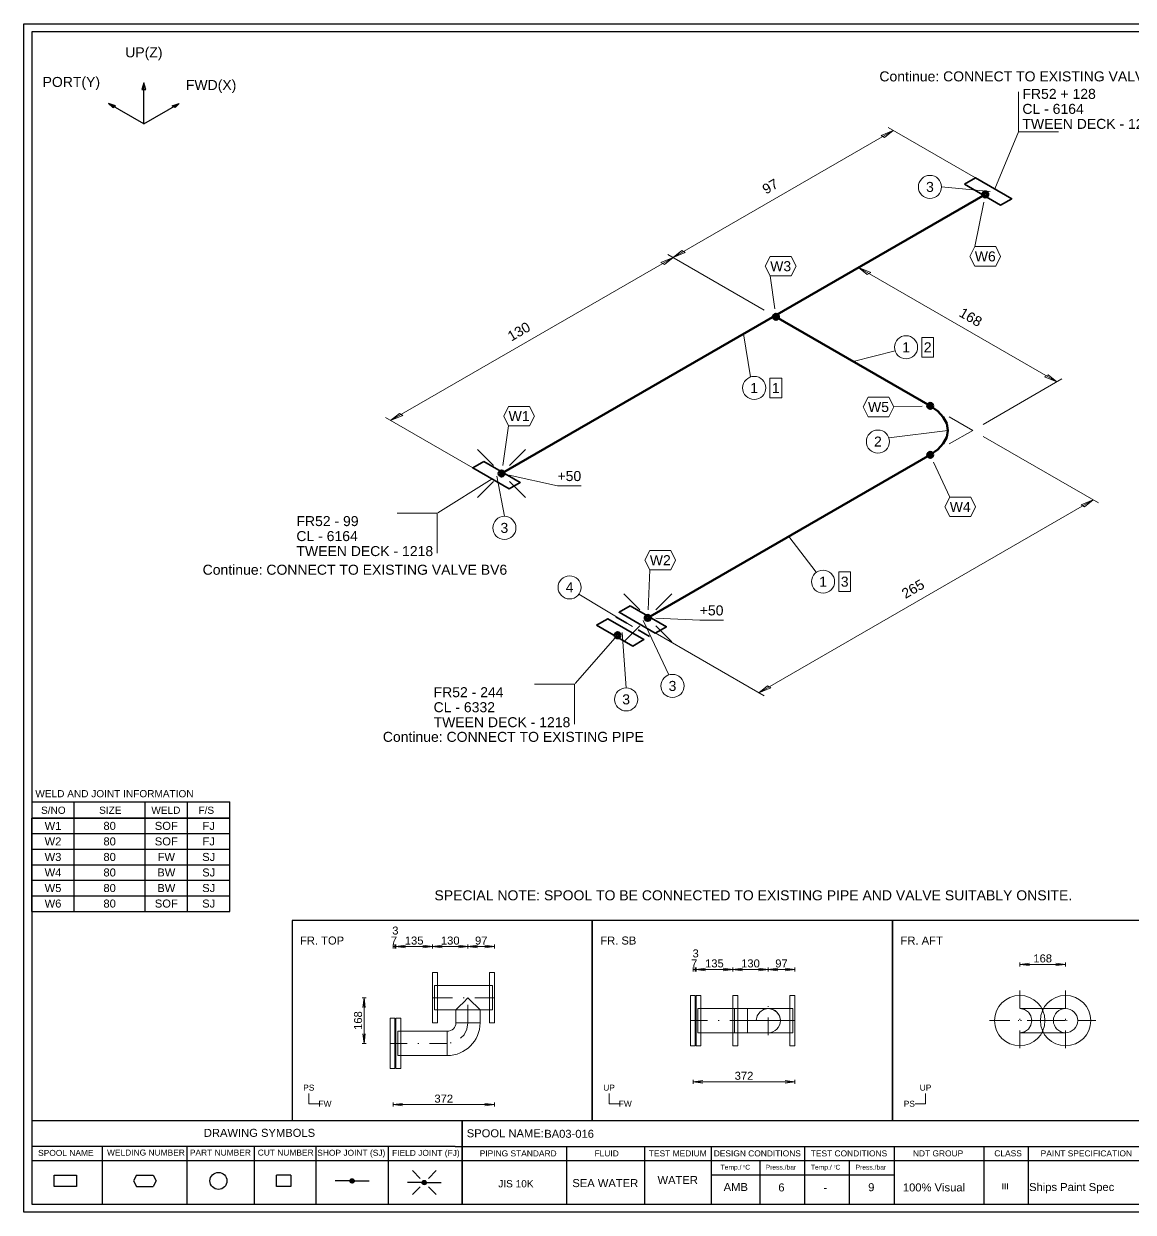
# Model space of a CAD drawing. Header units: millimetres. Extents: x 0 to 420, y 0 to 297.
# Drawn here: x 0 to 277.1, y 0 to 297 of the extents above; entities that cross this region are included whole.
import ezdxf
from ezdxf.enums import TextEntityAlignment as Align

# ---------------------------------------------------------------- set-up
doc = ezdxf.new("R2010")
doc.units = ezdxf.units.MM
doc.linetypes.add('DOTTED_DASHED5', pattern=[9.99988, 4.444391, -2.666635, 0.22222, -2.666635])
doc.linetypes.add('DOTTED_DASHED6', pattern=[10, 4.444444, -2.666667, 0.222222, -2.666667])
for name, color, linetype in [('FramesFromTables', 40, 'Continuous'), ('I_Coordinates', 11, 'Continuous'), ('I_CutNumbers', 10, 'Continuous'), ('I_Dimensions', 4, 'Continuous'), ('I_OtherComponents', 2, 'Continuous'), ('I_PartNumbers', 9, 'Continuous'), ('I_Pipes', 1, 'Continuous'), ('I_Tags', 8, 'Continuous'), ('SymbolsOnDrawingSheet', 1, 'Continuous'), ('TextFromTables', 2, 'Continuous'), ('TextFromTextBoxes', 2, 'Continuous')]:
    doc.layers.add(name, color=color, linetype=linetype)
doc.styles.add('Cadmatic Default Text', font='arial.ttf')

# ---------------------------------------------------------------- blocks, each defined once
blk = doc.blocks.new('BA01728716207_BOM_4')
at = {"layer": 'FramesFromTables', "linetype": 'ByBlock', "lineweight": 18}
for p, q in [((292, 285), (418, 285)), ((292, 271.5), (292, 285)), ((292, 271.5), (292, 285)), ((299.6, 271.5), (299.6, 285)), ((299.6, 271.5), (299.6, 285)), ((307, 271.5), (307, 285)), ((307, 271.5), (307, 285)), ((318.6, 271.5), (318.6, 285)), ((318.6, 271.5), (318.6, 285)), ((360.1, 271.5), (360.1, 285)), ((360.1, 271.5), (360.1, 285)), ((384.2, 271.5), (384.2, 285)), ((384.2, 271.5), (384.2, 285)), ((405.2, 271.5), (405.2, 285)), ((405.2, 271.5), (405.2, 285)), ((418, 271.5), (418, 285)), ((292, 280.5), (418, 280.5)), ((292, 276), (418, 276)), ((292, 205), (418.1, 205)), ((292, 200.67), (292, 205)), ((292.1, 200.67), (292.1, 205)), ((299.6, 200.67), (299.6, 205)), ((299.6, 200.67), (299.6, 205)), ((307.2, 200.67), (307.2, 205)), ((307.2, 200.67), (307.2, 205)), ((361.8, 200.67), (361.8, 205)), ((361.8, 200.67), (361.8, 205)), ((383.6, 200.67), (383.6, 205)), ((383.6, 200.67), (383.6, 205)), ((405.2, 200.67), (405.2, 205)), ((405.2, 200.67), (405.2, 205)), ((418, 200.67), (418, 205)), ((292, 127.3), (418.2, 127.3)), ((292, 115.3), (292, 127.3)), ((292, 115.3), (292, 127.3)), ((298.5, 115.3), (298.5, 127.3)), ((298.5, 115.3), (298.5, 127.3)), ((356.6, 115.3), (356.6, 127.3)), ((356.6, 115.3), (356.6, 127.3)), ((380, 115.3), (380, 127.3)), ((380, 115.3), (380, 127.3)), ((399.6, 115.3), (399.6, 127.3)), ((399.6, 115.3), (399.6, 127.3)), ((418, 115.3), (418, 127.3)), ((292, 123.3), (418.2, 123.3)), ((292, 119.3), (418.2, 119.3)), ((292, 68.4), (418, 68.4)), ((292, 58.6), (292, 68.4)), ((292, 58.6), (292, 68.4)), ((305.1, 58.6), (305.1, 68.4)), ((305.1, 58.6), (305.1, 68.4)), ((323.8, 58.6), (323.8, 68.4)), ((323.8, 58.6), (323.8, 68.4)), ((384.9, 58.6), (384.9, 68.4)), ((384.9, 58.6), (384.9, 68.4)), ((397.2, 58.6), (397.2, 68.4)), ((397.2, 58.6), (397.2, 68.4)), ((407.8, 58.6), (407.8, 68.4)), ((407.8, 58.6), (407.8, 68.4)), ((418, 58.6), (418, 68.4)), ((292, 65.13), (418, 65.13)), ((292, 61.87), (418, 61.87))]:
    blk.add_line(p, q, dxfattribs=at)
at = {"layer": 'FramesFromTables', "linetype": 'ByBlock', "lineweight": -3}
for p, q in [((2, 98.5), (51.5, 98.5)), ((2, 75.19), (2, 98.5)), ((2, 75.19), (2, 98.5)), ((12.6, 75.19), (12.6, 98.5)), ((12.6, 75.19), (12.6, 98.5)), ((30.3, 75.19), (30.3, 98.5)), ((30.3, 75.19), (30.3, 98.5)), ((40.9, 75.19), (40.9, 98.5)), ((40.9, 75.19), (40.9, 98.5)), ((51.5, 75.19), (51.5, 98.5)), ((2, 94.62), (51.5, 94.62)), ((2, 90.73), (51.5, 90.73)), ((2, 86.85), (51.5, 86.85)), ((2, 82.96), (51.5, 82.96)), ((2, 79.08), (51.5, 79.08))]:
    blk.add_line(p, q, dxfattribs=at)
at = {"layer": 'FramesFromTables', "linetype": 'ByBlock', "lineweight": 18, "flags": 128}
for points in [[(292, 271.5), (418, 271.5), (418, 285)], [(292, 200.67), (418.1, 200.67), (418.1, 205)], [(292, 115.3), (418.2, 115.3), (418.2, 127.3)], [(292, 58.6), (418, 58.6), (418, 68.4)]]:
    blk.add_lwpolyline(points, dxfattribs=at)
at = {"layer": 'FramesFromTables', "linetype": 'ByBlock', "lineweight": -3, "flags": 128}
blk.add_lwpolyline([(2, 75.19), (51.5, 75.19), (51.5, 98.5)], dxfattribs=at)
at = {"layer": 'TextFromTables', "linetype": 'ByBlock', "lineweight": 13, "style": 'Cadmatic Default Text'}
for s, p in [('1', (295.8, 282.75)), ('2', (295.8, 278.25)), ('3', (295.8, 273.75))]:
    blk.add_text(s, height=2, dxfattribs=at).set_placement(p, align=Align.MIDDLE_CENTER)
at = {"layer": 'TextFromTables', "linetype": 'ByBlock', "lineweight": 25, "style": 'Cadmatic Default Text'}
for s, p in [('0.59 ', (312.8, 282.75)), ('80A Sch40', (372.15, 282.75)), ('STPG370', (394.7, 282.75)), ('1', (303.3, 278.25)), ('80A Sch40', (372.15, 278.25)), ('PG 370', (394.7, 278.25)), ('4', (303.3, 273.75)), ('80A JIS10K', (372.15, 273.75)), ('SF 390A', (394.7, 273.75)), ('4', (295.85, 202.83)), ('1', (303.4, 202.83)), ('CNAF', (394.4, 202.83)), ('1', (295.25, 125.3)), ('2', (295.25, 121.3)), ('3', (295.25, 117.3)), ('W1', (7.3, 96.56)), ('80', (21.45, 96.56)), ('SOF', (35.6, 96.56)), ('FJ', (46.2, 96.56)), ('W2', (7.3, 92.67)), ('80', (21.45, 92.67)), ('SOF', (35.6, 92.67)), ('FJ', (46.2, 92.67)), ('W3', (7.3, 88.79)), ('80', (21.45, 88.79)), ('FW', (35.6, 88.79)), ('SJ', (46.2, 88.79)), ('W4', (7.3, 84.91)), ('80', (21.45, 84.91)), ('BW', (35.6, 84.91)), ('SJ', (46.2, 84.91)), ('W5', (7.3, 81.02)), ('80', (21.45, 81.02)), ('BW', (35.6, 81.02)), ('SJ', (46.2, 81.02)), ('W6', (7.3, 77.14)), ('80', (21.45, 77.14)), ('SOF', (35.6, 77.14)), ('SJ', (46.2, 77.14))]:
    blk.add_text(s, height=2, dxfattribs=at).set_placement(p, align=Align.MIDDLE_CENTER)
for s, height, p in [('Pipe Seamless, BW ', 2, (319.4, 282.75)), ('11.30', 2, (406, 282.75)), ('Elbow SR, BW 90 deg', 2, (319.4, 278.25)), ('1.43', 2, (406, 278.25)), ('Flange SOFF ', 2, (319.4, 273.75)), ('2.61', 2, (406, 273.75)), ('Gasket, JIS10K, Thk 3mm ', 2, (308, 202.83)), ('80A', 2, (362.6, 202.83)), ('Pipe Seamless, BW', 2, (299.3, 125.3)), ('80A Sch40', 2, (357.4, 125.3)), ('STPG370', 1.75, (380.8, 125.3)), ('264', 2, (400.4, 125.3)), ('Pipe Seamless, BW', 2, (299.3, 121.3)), ('80A Sch40', 2, (357.4, 121.3)), ('STPG370', 1.75, (380.8, 121.3)), ('92', 2, (400.4, 121.3)), ('Pipe Seamless, BW', 2, (299.3, 117.3)), ('80A Sch40', 2, (357.4, 117.3)), ('STPG370', 1.75, (380.8, 117.3)), ('233', 2, (400.4, 117.3))]:
    blk.add_text(s, height=height, dxfattribs=at).set_placement(p, align=Align.MIDDLE_LEFT)
at = {"layer": 'TextFromTextBoxes', "linetype": 'ByBlock', "lineweight": -3, "style": 'Cadmatic Default Text'}
for s, p in [('EMAS OFFSHORE LIMITED', (306.3, 33.1)), ('BIO-SEA', (383.3, 33.65)), ('9354947', (368.2, 29.15)), ('-', (306.3, 29.2)), ('P1482', (307.1, 25)), ('JP 88 STORK', (372.9, 25.05)), ('BA03-016', (130, 19.6))]:
    blk.add_text(s, height=2, dxfattribs=at).set_placement(p, align=Align.MIDDLE_LEFT)
at = {"layer": 'TextFromTextBoxes', "linetype": 'ByBlock', "lineweight": 25, "style": 'Cadmatic Default Text'}
blk.add_text('BA03', height=2.5, dxfattribs=at).set_placement((357.5, 18.3), align=Align.MIDDLE_LEFT)
at = {"layer": 'TextFromTextBoxes', "linetype": 'ByBlock', "lineweight": -3, "style": 'Cadmatic Default Text'}
for s, height, p in [('WATER', 2, (163.35, 8.05)), ('SEA WATER', 2, (145.25, 7.28)), ('AMB', 2, (177.85, 6.3)), ('6', 2, (189.25, 6.2)), ('-', 2, (200.2, 6.15)), ('9', 2, (211.7, 6.25)), ('100% Visual', 2, (227.35, 6.2)), ('Ships Paint Spec', 2, (261.75, 6.3)), ('18 kg', 2, (284.75, 6.35)), ('32/40', 2.5, (316.1, 6.5))]:
    blk.add_text(s, height=height, dxfattribs=at).set_placement(p, align=Align.MIDDLE_CENTER)
at = {"layer": 'TextFromTextBoxes', "linetype": 'ByBlock', "lineweight": 25, "style": 'Cadmatic Default Text'}
blk.add_text('BA03', height=3, dxfattribs=at).set_placement((370.1, 6.45), align=Align.MIDDLE_CENTER)
blk = doc.blocks.new('SEDS_SPOOL_FORMAT_Gol_8')
at = {"layer": 'SymbolsOnDrawingSheet', "linetype": 'ByBlock', "lineweight": -3, "flags": 128}
for points in [[(0, 297), (420, 297), (420, 0), (0, 0), (0, 297)], [(418.01, 295.01), (2, 295.01)], [(2, 295.01), (2, 2)], [(2, 102.57), (51.49, 102.57)], [(12.6, 98.45), (12.6, 102.57)], [(30.28, 98.45), (30.28, 102.57)], [(40.88, 98.45), (40.88, 102.57)], [(51.49, 98.45), (51.49, 102.57)], [(2, 98.5), (51.5, 98.5)], [(2, 98.5), (51.5, 98.5)], [(51.49, 98.47), (2, 98.47)], [(2, 98.45), (51.49, 98.45)], [(2, 22.93), (107.74, 22.93)], [(107.74, 22.93), (292.02, 22.93)], [(109.52, 22.93), (109.52, 2)], [(109.52, 2), (109.52, 22.93)], [(107.74, 16.45), (2, 16.45)], [(19.62, 16.45), (19.62, 2)], [(40.69, 16.45), (40.69, 2)], [(57.56, 16.45), (57.56, 2)], [(72.95, 16.45), (72.95, 2)], [(91.02, 16.45), (91.02, 2)], [(107.74, 16.45), (292.02, 16.45)], [(135.58, 16.45), (135.58, 2)], [(155.03, 16.45), (155.03, 2)], [(171.67, 16.45), (171.67, 2)], [(195.02, 16.45), (195.02, 2)], [(217.4, 16.45), (217.4, 2)], [(239.85, 16.45), (239.85, 2)], [(250.91, 16.34), (250.91, 2)], [(2, 12.91), (292.02, 12.91)], [(183.82, 12.91), (183.82, 2)], [(206.21, 12.91), (206.21, 2)], [(13.2, 6.41), (7.55, 6.41), (7.55, 9.23), (13.2, 9.23)], [(13.2, 9.23), (13.2, 6.41)], [(28.12, 9.23), (27.42, 7.82)], [(28.12, 9.23), (32.36, 9.23)], [(32.36, 9.23), (33.07, 7.82)], [(66.68, 9.23), (66.68, 6.41), (63.15, 6.41), (63.15, 9.23)], [(66.68, 9.23), (63.15, 9.23)], [(99, 8.47), (97.06, 10.41)], [(101.09, 8.47), (103.03, 10.41)], [(171.67, 9.37), (217.4, 9.37)], [(171.67, 9.37), (217.4, 9.37)], [(27.42, 7.82), (28.12, 6.41)], [(28.12, 6.41), (32.36, 6.41)], [(33.07, 7.82), (32.36, 6.41)], [(81.48, 7.82), (77.79, 7.82)], [(81.49, 7.78), (82.04, 8.32)], [(81.51, 7.9), (81.93, 8.32)], [(81.52, 7.7), (82.14, 8.32)], [(81.55, 7.62), (82.22, 8.29)], [(81.56, 8.06), (81.76, 8.26)], [(81.57, 7.54), (82.28, 8.25)], [(81.62, 7.48), (82.34, 8.2)], [(81.68, 7.44), (82.4, 8.16)], [(81.74, 7.39), (82.45, 8.1)], [(81.8, 7.35), (82.48, 8.02)], [(81.88, 7.32), (82.5, 7.94)], [(81.98, 7.32), (82.53, 7.86)], [(82.09, 7.32), (82.52, 7.75)], [(82.24, 7.36), (82.47, 7.59)], [(82.54, 7.82), (86.24, 7.82)], [(99.51, 7.42), (95.82, 7.42)], [(99, 6.38), (97.06, 4.44)], [(99.53, 7.47), (99.99, 7.93)], [(99.53, 7.37), (100.1, 7.93)], [(99.56, 7.29), (100.2, 7.93)], [(99.58, 7.62), (99.88, 7.93)], [(99.58, 7.21), (100.27, 7.89)], [(99.61, 7.13), (100.33, 7.84)], [(99.67, 7.08), (100.39, 7.8)], [(99.73, 7.03), (100.45, 7.75)], [(99.79, 6.99), (100.49, 7.69)], [(99.85, 6.94), (100.52, 7.61)], [(99.94, 6.92), (100.54, 7.53)], [(100.04, 6.92), (100.57, 7.45)], [(100.15, 6.92), (100.54, 7.31)], [(100.38, 7.04), (100.49, 7.15)], [(100.57, 7.42), (104.27, 7.42)], [(101.09, 6.38), (103.03, 4.44)], [(2, 2), (418.01, 2)]]:
    blk.add_lwpolyline(points, dxfattribs=at)
at = {"layer": 'SymbolsOnDrawingSheet', "linetype": 'ByBlock', "lineweight": -3}
for centre, radius in [((48.63, 7.82), 2.12), ((82.01, 7.82), 0.53), ((100.04, 7.42), 0.53)]:
    blk.add_circle(centre, radius, dxfattribs=at)
at = {"layer": 'SymbolsOnDrawingSheet', "linetype": 'ByBlock', "lineweight": -3, "style": 'Cadmatic Default Text'}
for s, p in [('WELD AND JOINT INFORMATION', (2.89, 105.5)), ('S/NO', (4.31, 101.36)), ('SIZE', (18.81, 101.36)), ('WELD', (31.86, 101.36)), ('F/S', (43.63, 101.36))]:
    blk.add_text(s, height=1.8, dxfattribs=at).set_placement(p, align=Align.TOP_LEFT)
for s, height, p in [('DRAWING SYMBOLS', 2, (44.98, 18.84)), ('Temp./  C   ', 1.2, (174.06, 10.65)), ('Press./bar', 1.2, (185.31, 10.65)), ('Temp./  C   ', 1.2, (196.61, 10.65)), ('Press./bar', 1.2, (207.78, 10.65)), ('0', 0.53, (179.71, 11.25)), ('0', 0.53, (202.37, 11.25))]:
    blk.add_text(s, height=height, dxfattribs=at).set_placement(p)
for s, height, p in [('SPOOL NAME:', 2, (110.65, 19.73)), ('SPOOL NAME', 1.5, (3.58, 14.83)), ('WELDING NUMBER', 1.5, (20.79, 14.91)), ('PART NUMBER', 1.5, (41.48, 14.91)), ('CUT NUMBER', 1.5, (58.44, 14.91)), ('SHOP JOINT (SJ)', 1.5, (73.31, 14.85)), ('FIELD JOINT (FJ)', 1.5, (92, 14.83)), ('PIPING STANDARD', 1.5, (113.89, 14.7)), ('FLUID', 1.5, (142.57, 14.7)), ('TEST MEDIUM', 1.5, (156.14, 14.7)), ('DESIGN CONDITIONS', 1.5, (172.34, 14.7)), ('TEST CONDITIONS', 1.5, (196.58, 14.7)), ('NDT GROUP', 1.5, (222.09, 14.7)), ('CLASS', 1.5, (242.43, 14.72)), ('PAINT SPECIFICATION', 1.5, (254.01, 14.7)), ('JIS 10K', 1.8, (118.53, 7.12)), ('III', 1.5, (244.26, 6.51))]:
    blk.add_text(s, height=height, dxfattribs=at).set_placement(p, align=Align.MIDDLE_LEFT)
blk = doc.blocks.new('BA01728716207_PRT_140_3')
at = {"layer": 'I_OtherComponents', "linetype": 'ByBlock', "lineweight": 35, "flags": 128}
blk.add_lwpolyline([(182.94, 233.6), (185.72, 235.2), (194.77, 229.98), (191.99, 228.37), (182.94, 233.6)], dxfattribs=at)
at = {"layer": 'I_OtherComponents', "linetype": 'ByBlock', "lineweight": 50}
for radius in [0.75, 0.375]:
    blk.add_circle((188.17, 231.07), radius, dxfattribs=at)
blk = doc.blocks.new('BA01728716207_PRT_141_3')
at = {"layer": 'I_Pipes', "linetype": 'ByBlock', "lineweight": 50}
blk.add_line((188.17, 231.07), (67.33, 161.3), dxfattribs=at)
blk = doc.blocks.new('BA01728716207_PRT_144_3')
at = {"layer": 'I_OtherComponents', "linetype": 'ByBlock', "lineweight": 35, "flags": 128}
blk.add_lwpolyline([(62.95, 164.32), (60.16, 162.71), (69.22, 157.49), (72, 159.09), (62.95, 164.32)], dxfattribs=at)
at = {"layer": 'I_OtherComponents', "linetype": 'ByBlock', "lineweight": 50}
for radius in [0.75, 0.375]:
    blk.add_circle((67.33, 161.3), radius, dxfattribs=at)
blk = doc.blocks.new('BA01728716207_PRT_145_3')
at = {"layer": 'I_Pipes', "linetype": 'ByBlock', "lineweight": 50}
blk.add_line((174.42, 178.21), (135.88, 200.47), dxfattribs=at)
blk = doc.blocks.new('BA01728716207_PRT_146_3')
at = {"layer": 'I_Pipes', "linetype": 'ByBlock', "lineweight": 0}
for q in [(179.19, 175.46), (179.19, 168.72)]:
    blk.add_line((185.03, 172.09), q, dxfattribs=at)
at = {"layer": 'I_Pipes', "linetype": 'ByBlock', "lineweight": 50, "flags": 128}
blk.add_lwpolyline([(174.42, 178.21), (176.29, 176.9), (177.67, 175.41), (178.53, 173.78), (178.82, 172.09), (178.53, 170.4), (177.67, 168.78), (176.29, 167.28), (174.42, 165.97)], dxfattribs=at)
at = {"layer": 'I_Pipes', "linetype": 'ByBlock', "lineweight": 50}
for centre, radius in [((174.42, 178.21), 0.75), ((174.42, 178.21), 0.375), ((174.42, 165.97), 0.75), ((174.42, 165.97), 0.375)]:
    blk.add_circle(centre, radius, dxfattribs=at)
blk = doc.blocks.new('BA01728716207_PRT_147_3')
at = {"layer": 'I_Pipes', "linetype": 'ByBlock', "lineweight": 50}
blk.add_line((174.42, 165.97), (103.86, 125.23), dxfattribs=at)
blk = doc.blocks.new('BA01728716207_PRT_148_3')
at = {"layer": 'I_OtherComponents', "linetype": 'ByBlock', "lineweight": 35, "flags": 128}
blk.add_lwpolyline([(99.47, 128.25), (96.69, 126.64), (105.74, 121.42), (108.53, 123.02), (99.47, 128.25)], dxfattribs=at)
at = {"layer": 'I_OtherComponents', "linetype": 'ByBlock', "lineweight": 50}
for radius in [0.75, 0.375]:
    blk.add_circle((103.86, 125.23), radius, dxfattribs=at)
blk = doc.blocks.new('BA01728716207_PRT_149_3')
at = {"layer": 'I_OtherComponents', "linetype": 'ByBlock', "lineweight": 35}
for p, q in [((98.67, 123.87), (95.85, 125.5)), ((104.33, 120.6), (101.5, 122.23))]:
    blk.add_line(p, q, dxfattribs=at)
blk = doc.blocks.new('BA01728716207_PRT_150_3')
at = {"layer": 'I_OtherComponents', "linetype": 'ByBlock', "lineweight": 35, "flags": 128}
blk.add_lwpolyline([(91.08, 123.41), (93.87, 125.01), (102.92, 119.79), (100.14, 118.18), (91.08, 123.41)], dxfattribs=at)
at = {"layer": 'I_OtherComponents', "linetype": 'ByBlock', "lineweight": 50}
for radius in [0.75, 0.375]:
    blk.add_circle((96.32, 120.87), radius, dxfattribs=at)
blk = doc.blocks.new('BA01728716207_DIM_0_3')
at = {"layer": 'I_Dimensions', "linetype": 'ByBlock', "lineweight": 0}
for p, q in [((138.12, 202.17), (157.83, 213.55)), ((156.53, 212.8), (206.03, 184.22)), ((207.33, 184.97), (187.63, 173.59))]:
    blk.add_line(p, q, dxfattribs=at)
at = {"layer": 'I_Dimensions', "linetype": 'ByBlock', "lineweight": 0, "flags": 128}
for points in [[(156.53, 212.8), (158.69, 211.05), (159.56, 211.55), (156.53, 212.8)], [(206.03, 184.22), (203, 185.47), (203.86, 185.97), (206.03, 184.22)]]:
    blk.add_lwpolyline(points, dxfattribs=at)
at = {"layer": 'I_Dimensions', "linetype": 'ByBlock', "lineweight": 0, "style": 'Cadmatic Default Text'}
blk.add_text('168', height=2.5, rotation=330, dxfattribs=at).set_placement((184.53, 200.38), align=Align.MIDDLE_CENTER)
blk = doc.blocks.new('BA01728716207_DIM_1_3')
at = {"layer": 'I_Dimensions', "linetype": 'ByBlock', "lineweight": 0}
for p, q in [((216.42, 153.97), (187.63, 170.59)), ((131.6, 106.49), (215.12, 154.72)), ((104.1, 122.37), (132.9, 105.74))]:
    blk.add_line(p, q, dxfattribs=at)
at = {"layer": 'I_Dimensions', "linetype": 'ByBlock', "lineweight": 0, "flags": 128}
for points in [[(215.12, 154.72), (212.96, 152.97), (212.09, 153.47), (215.12, 154.72)], [(131.6, 106.49), (134.63, 107.74), (133.76, 108.24), (131.6, 106.49)]]:
    blk.add_lwpolyline(points, dxfattribs=at)
at = {"layer": 'I_Dimensions', "linetype": 'ByBlock', "lineweight": 0, "style": 'Cadmatic Default Text'}
blk.add_text('265', height=2.5, rotation=30, dxfattribs=at).set_placement((170.11, 132.48), align=Align.MIDDLE_CENTER)
blk = doc.blocks.new('BA01728716207_DIM_2_3')
at = {"layer": 'I_Dimensions', "linetype": 'ByBlock', "lineweight": 0}
for p, q in [((39.64, 174.56), (110.19, 215.3)), ((108.9, 216.05), (132.93, 202.17)), ((62.37, 161.44), (38.34, 175.31))]:
    blk.add_line(p, q, dxfattribs=at)
at = {"layer": 'I_Dimensions', "linetype": 'ByBlock', "lineweight": 0, "flags": 128}
for points in [[(110.19, 215.3), (108.03, 213.55), (107.16, 214.05), (110.19, 215.3)], [(39.64, 174.56), (42.67, 175.81), (41.81, 176.31), (39.64, 174.56)]]:
    blk.add_lwpolyline(points, dxfattribs=at)
at = {"layer": 'I_Dimensions', "linetype": 'ByBlock', "lineweight": 0, "style": 'Cadmatic Default Text'}
blk.add_text('130', height=2.5, rotation=30, dxfattribs=at).set_placement((71.67, 196.8), align=Align.MIDDLE_CENTER)
blk = doc.blocks.new('BA01728716207_DIM_3_3')
at = {"layer": 'I_Dimensions', "linetype": 'ByBlock', "lineweight": 0}
for p, q in [((110.19, 215.3), (165.2, 247.05)), ((163.9, 247.8), (187.93, 233.93)), ((132.93, 202.17), (108.9, 216.05))]:
    blk.add_line(p, q, dxfattribs=at)
at = {"layer": 'I_Dimensions', "linetype": 'ByBlock', "lineweight": 0, "flags": 128}
for points in [[(165.2, 247.05), (163.03, 245.3), (162.16, 245.8), (165.2, 247.05)], [(110.19, 215.3), (113.23, 216.55), (112.36, 217.05), (110.19, 215.3)]]:
    blk.add_lwpolyline(points, dxfattribs=at)
at = {"layer": 'I_Dimensions', "linetype": 'ByBlock', "lineweight": 0, "style": 'Cadmatic Default Text'}
blk.add_text('97', height=2.5, rotation=30, dxfattribs=at).set_placement((134.45, 233.05), align=Align.MIDDLE_CENTER)
blk = doc.blocks.new('BA01728716207_PTN_0_3')
at = {"layer": 'I_PartNumbers', "linetype": 'ByBlock', "lineweight": 0}
blk.add_line((86.68, 131.16), (100.09, 123.05), dxfattribs=at)
blk.add_circle((84.34, 132.86), 2.89, dxfattribs=at)
at = {"layer": 'I_PartNumbers', "linetype": 'ByBlock', "lineweight": 0, "style": 'Cadmatic Default Text'}
blk.add_text('4', height=2.5, dxfattribs=at).set_placement((84.34, 132.86), align=Align.MIDDLE_CENTER)
blk = doc.blocks.new('BA01728716207_PTN_1_3')
at = {"layer": 'I_PartNumbers', "linetype": 'ByBlock', "lineweight": 0}
blk.add_line((145.94, 136.62), (139.14, 145.6), dxfattribs=at)
blk.add_circle((147.64, 134.28), 2.89, dxfattribs=at)
at = {"layer": 'I_PartNumbers', "linetype": 'ByBlock', "lineweight": 0, "style": 'Cadmatic Default Text'}
blk.add_text('1', height=2.5, dxfattribs=at).set_placement((147.64, 134.28), align=Align.MIDDLE_CENTER)
blk = doc.blocks.new('BA01728716207_PTN_2_3')
at = {"layer": 'I_PartNumbers', "linetype": 'ByBlock', "lineweight": 0}
blk.add_line((164.11, 170.19), (178.82, 172.09), dxfattribs=at)
blk.add_circle((161.35, 169.29), 2.89, dxfattribs=at)
at = {"layer": 'I_PartNumbers', "linetype": 'ByBlock', "lineweight": 0, "style": 'Cadmatic Default Text'}
blk.add_text('2', height=2.5, dxfattribs=at).set_placement((161.35, 169.29), align=Align.MIDDLE_CENTER)
blk = doc.blocks.new('BA01728716207_PTN_3_3')
at = {"layer": 'I_PartNumbers', "linetype": 'ByBlock', "lineweight": 0}
blk.add_line((165.62, 191.96), (155.15, 189.34), dxfattribs=at)
blk.add_circle((168.38, 192.85), 2.89, dxfattribs=at)
at = {"layer": 'I_PartNumbers', "linetype": 'ByBlock', "lineweight": 0, "style": 'Cadmatic Default Text'}
blk.add_text('1', height=2.5, dxfattribs=at).set_placement((168.38, 192.85), align=Align.MIDDLE_CENTER)
blk = doc.blocks.new('BA01728716207_PTN_4_3')
at = {"layer": 'I_PartNumbers', "linetype": 'ByBlock', "lineweight": 0}
blk.add_line((129.55, 185.45), (127.75, 196.18), dxfattribs=at)
blk.add_circle((130.45, 182.69), 2.89, dxfattribs=at)
at = {"layer": 'I_PartNumbers', "linetype": 'ByBlock', "lineweight": 0, "style": 'Cadmatic Default Text'}
blk.add_text('1', height=2.5, dxfattribs=at).set_placement((130.45, 182.69), align=Align.MIDDLE_CENTER)
blk = doc.blocks.new('BA01728716207_PTN_5_3')
at = {"layer": 'I_PartNumbers', "linetype": 'ByBlock', "lineweight": 0}
blk.add_line((68.04, 150.62), (66.15, 160.62), dxfattribs=at)
blk.add_circle((68.04, 147.72), 2.89, dxfattribs=at)
at = {"layer": 'I_PartNumbers', "linetype": 'ByBlock', "lineweight": 0, "style": 'Cadmatic Default Text'}
blk.add_text('3', height=2.5, dxfattribs=at).set_placement((68.04, 147.72), align=Align.MIDDLE_CENTER)
blk = doc.blocks.new('BA01728716207_PTN_6_3')
at = {"layer": 'I_PartNumbers', "linetype": 'ByBlock', "lineweight": 0}
blk.add_line((177.24, 232.93), (189.35, 231.75), dxfattribs=at)
blk.add_circle((174.35, 232.93), 2.89, dxfattribs=at)
at = {"layer": 'I_PartNumbers', "linetype": 'ByBlock', "lineweight": 0, "style": 'Cadmatic Default Text'}
blk.add_text('3', height=2.5, dxfattribs=at).set_placement((174.35, 232.93), align=Align.MIDDLE_CENTER)
blk = doc.blocks.new('BA01728716207_PTN_7_3')
at = {"layer": 'I_PartNumbers', "linetype": 'ByBlock', "lineweight": 0}
blk.add_line((98.47, 107.75), (97.5, 121.55), dxfattribs=at)
blk.add_circle((98.47, 104.86), 2.89, dxfattribs=at)
at = {"layer": 'I_PartNumbers', "linetype": 'ByBlock', "lineweight": 0, "style": 'Cadmatic Default Text'}
blk.add_text('3', height=2.5, dxfattribs=at).set_placement((98.47, 104.86), align=Align.MIDDLE_CENTER)
blk = doc.blocks.new('BA01728716207_PTN_8_3')
at = {"layer": 'I_PartNumbers', "linetype": 'ByBlock', "lineweight": 0}
blk.add_line((109.14, 110.98), (102.68, 124.55), dxfattribs=at)
blk.add_circle((110.04, 108.23), 2.89, dxfattribs=at)
at = {"layer": 'I_PartNumbers', "linetype": 'ByBlock', "lineweight": 0, "style": 'Cadmatic Default Text'}
blk.add_text('3', height=2.5, dxfattribs=at).set_placement((110.04, 108.23), align=Align.MIDDLE_CENTER)
blk = doc.blocks.new('BA01728716207_CUT_9_3')
at = {"layer": 'I_CutNumbers', "linetype": 'ByBlock', "lineweight": 0, "flags": 128}
blk.add_lwpolyline([(154.52, 131.83), (154.52, 136.73), (151.58, 136.73), (151.58, 131.83), (154.52, 131.83)], dxfattribs=at)
at = {"layer": 'I_CutNumbers', "linetype": 'ByBlock', "lineweight": 0, "style": 'Cadmatic Default Text'}
blk.add_text('3', height=2.5, dxfattribs=at).set_placement((153.05, 134.28), align=Align.MIDDLE_CENTER)
blk = doc.blocks.new('BA01728716207_CUT_10_3')
at = {"layer": 'I_CutNumbers', "linetype": 'ByBlock', "lineweight": 0, "flags": 128}
blk.add_lwpolyline([(175.25, 190.41), (175.25, 195.3), (172.31, 195.3), (172.31, 190.41), (175.25, 190.41)], dxfattribs=at)
at = {"layer": 'I_CutNumbers', "linetype": 'ByBlock', "lineweight": 0, "style": 'Cadmatic Default Text'}
blk.add_text('2', height=2.5, dxfattribs=at).set_placement((173.78, 192.85), align=Align.MIDDLE_CENTER)
blk = doc.blocks.new('BA01728716207_CUT_11_3')
at = {"layer": 'I_CutNumbers', "linetype": 'ByBlock', "lineweight": 0, "flags": 128}
blk.add_lwpolyline([(137.32, 180.25), (137.32, 185.14), (134.38, 185.14), (134.38, 180.25), (137.32, 180.25)], dxfattribs=at)
at = {"layer": 'I_CutNumbers', "linetype": 'ByBlock', "lineweight": 0, "style": 'Cadmatic Default Text'}
blk.add_text('1', height=2.5, dxfattribs=at).set_placement((135.85, 182.69), align=Align.MIDDLE_CENTER)
blk = doc.blocks.new('Pi_FieldWeld_0')
at = {"layer": 'I_Tags', "linetype": 'ByBlock', "lineweight": 0, "flags": 128}
for points in [[(-2.62, 2.45), (-3.84, 0)], [(-3.84, 0), (-2.62, -2.45)], [(2.62, 2.45), (-2.62, 2.45)], [(3.84, 0), (2.62, 2.45)], [(2.62, -2.45), (3.84, 0)], [(-2.62, -2.45), (-4.09, -12.37)], [(-2.62, -2.45), (2.62, -2.45)], [(-6.39, -12.35), (-10.39, -8.35)], [(-2.39, -12.35), (1.61, -8.35)], [(-6.39, -16.35), (-10.39, -20.35)], [(-2.39, -16.35), (1.61, -20.35)]]:
    blk.add_lwpolyline(points, dxfattribs=at)
at = {"layer": 'I_Tags', "linetype": 'ByBlock', "lineweight": 0, "style": 'Cadmatic Default Text'}
blk.add_text('W1', height=2.5, dxfattribs=at).set_placement((0, 0), align=Align.MIDDLE_CENTER)
blk = doc.blocks.new('Pi_Weld_1')
at = {"layer": 'I_Tags', "linetype": 'ByBlock', "lineweight": 0, "flags": 128}
for points in [[(-2.62, 2.45), (-6.66, 11.18)], [(-2.62, 2.45), (-3.84, 0)], [(-3.84, 0), (-2.62, -2.45)], [(2.62, 2.45), (-2.62, 2.45)], [(3.84, 0), (2.62, 2.45)], [(2.62, -2.45), (3.84, 0)], [(-2.62, -2.45), (2.62, -2.45)]]:
    blk.add_lwpolyline(points, dxfattribs=at)
at = {"layer": 'I_Tags', "linetype": 'ByBlock', "lineweight": 0, "style": 'Cadmatic Default Text'}
blk.add_text('W4', height=2.5, dxfattribs=at).set_placement((0, 0), align=Align.MIDDLE_CENTER)
blk = doc.blocks.new('Pi_FieldWeld_2')
at = {"layer": 'I_Tags', "linetype": 'ByBlock', "lineweight": 0, "flags": 128}
for points in [[(-2.62, 2.45), (-3.84, 0)], [(-3.84, 0), (-2.62, -2.45)], [(2.62, 2.45), (-2.62, 2.45)], [(3.84, 0), (2.62, 2.45)], [(2.62, -2.45), (3.84, 0)], [(-2.62, -2.45), (-3.05, -12.42)], [(-2.62, -2.45), (2.62, -2.45)], [(-5.14, -12.42), (-9.14, -8.42)], [(-1.14, -12.42), (2.86, -8.42)], [(-5.14, -16.42), (-9.14, -20.42)], [(-1.14, -16.42), (2.86, -20.42)]]:
    blk.add_lwpolyline(points, dxfattribs=at)
at = {"layer": 'I_Tags', "linetype": 'ByBlock', "lineweight": 0, "style": 'Cadmatic Default Text'}
blk.add_text('W2', height=2.5, dxfattribs=at).set_placement((0, 0), align=Align.MIDDLE_CENTER)
blk = doc.blocks.new('Pi_ExtraLength2_3')
at = {"layer": 'I_Tags', "linetype": 'ByBlock', "lineweight": 0, "flags": 128}
for points in [[(-2.96, -2.45), (-13.95, -1.96)], [(-2.96, -2.45), (2.96, -2.45)]]:
    blk.add_lwpolyline(points, dxfattribs=at)
at = {"layer": 'I_Tags', "linetype": 'ByBlock', "lineweight": 0, "style": 'Cadmatic Default Text'}
blk.add_text('+50', height=2.5, dxfattribs=at).set_placement((0, 0), align=Align.MIDDLE_CENTER)
blk = doc.blocks.new('Pi_Weld_4')
at = {"layer": 'I_Tags', "linetype": 'ByBlock', "lineweight": 0, "flags": 128}
for points in [[(-2.62, 2.45), (-3.84, 0)], [(-3.84, 0), (-2.62, -2.45)], [(2.62, 2.45), (-2.62, 2.45)], [(3.84, 0), (2.62, 2.45)], [(2.62, -2.45), (3.84, 0)], [(3.84, 0), (10.92, 0.23)], [(-2.62, -2.45), (2.62, -2.45)]]:
    blk.add_lwpolyline(points, dxfattribs=at)
at = {"layer": 'I_Tags', "linetype": 'ByBlock', "lineweight": 0, "style": 'Cadmatic Default Text'}
blk.add_text('W5', height=2.5, dxfattribs=at).set_placement((0, 0), align=Align.MIDDLE_CENTER)
blk = doc.blocks.new('Pi_Weld_5')
at = {"layer": 'I_Tags', "linetype": 'ByBlock', "lineweight": 0, "flags": 128}
for points in [[(-2.62, 2.45), (-3.84, 0)], [(-3.84, 0), (-2.62, -2.45)], [(2.62, 2.45), (-2.62, 2.45)], [(3.84, 0), (2.62, 2.45)], [(2.62, -2.45), (3.84, 0)], [(-2.62, -2.45), (2.62, -2.45)], [(-2.62, -2.45), (-1.46, -10.67)]]:
    blk.add_lwpolyline(points, dxfattribs=at)
at = {"layer": 'I_Tags', "linetype": 'ByBlock', "lineweight": 0, "style": 'Cadmatic Default Text'}
blk.add_text('W3', height=2.5, dxfattribs=at).set_placement((0, 0), align=Align.MIDDLE_CENTER)
blk = doc.blocks.new('Pi_ExtraLength2_6')
at = {"layer": 'I_Tags', "linetype": 'ByBlock', "lineweight": 0, "flags": 128}
for points in [[(-2.96, -2.45), (-15, 0.2)], [(-2.96, -2.45), (2.96, -2.45)]]:
    blk.add_lwpolyline(points, dxfattribs=at)
at = {"layer": 'I_Tags', "linetype": 'ByBlock', "lineweight": 0, "style": 'Cadmatic Default Text'}
blk.add_text('+50', height=2.5, dxfattribs=at).set_placement((0, 0), align=Align.MIDDLE_CENTER)
blk = doc.blocks.new('Pi_Weld_7')
at = {"layer": 'I_Tags', "linetype": 'ByBlock', "lineweight": 0, "flags": 128}
for points in [[(-2.62, 2.45), (-0.39, 13.54)], [(-2.62, 2.45), (-3.84, 0)], [(-3.84, 0), (-2.62, -2.45)], [(2.62, 2.45), (-2.62, 2.45)], [(3.84, 0), (2.62, 2.45)], [(2.62, -2.45), (3.84, 0)], [(-2.62, -2.45), (2.62, -2.45)]]:
    blk.add_lwpolyline(points, dxfattribs=at)
at = {"layer": 'I_Tags', "linetype": 'ByBlock', "lineweight": 0, "style": 'Cadmatic Default Text'}
blk.add_text('W6', height=2.5, dxfattribs=at).set_placement((0, 0), align=Align.MIDDLE_CENTER)

msp = doc.modelspace()

# ---------------------------------------------------------------- linework, layer by layer
at = {"linetype": 'ByBlock', "lineweight": 25, "flags": 128}
for points in [[(67, 22.9), (142, 22.9), (142, 72.9), (67, 72.9), (67, 22.9)], [(142, 22.9), (217, 22.9), (217, 72.9), (142, 72.9), (142, 22.9)], [(217, 22.9), (292, 22.9), (292, 72.9), (217, 72.9), (217, 22.9)]]:
    msp.add_lwpolyline(points, dxfattribs=at)
at = {"linetype": 'ByBlock', "lineweight": 18, "flags": 128}
for points in [[(102.09, 59.89), (103.32, 59.89), (103.32, 47.32), (102.09, 47.32), (102.09, 59.89)], [(117.57, 47.32), (116.34, 47.32), (116.34, 59.89), (117.57, 59.89), (117.57, 47.32)], [(117.09, 50.58), (102.57, 50.58), (102.57, 56.63), (117.09, 56.63), (117.09, 50.58)], [(110.96, 53.6), (109.8, 52.45)], [(112.12, 52.45), (110.96, 53.6)], [(167.72, 41.6), (166.5, 41.6), (166.5, 54.18), (167.72, 54.18), (167.72, 41.6)], [(167.92, 54.18), (169.15, 54.18), (169.15, 41.6), (167.92, 41.6), (167.92, 54.18)], [(177.09, 54.18), (178.32, 54.18), (178.32, 41.6), (177.09, 41.6), (177.09, 54.18)], [(192.57, 41.6), (191.34, 41.6), (191.34, 54.18), (192.57, 54.18), (192.57, 41.6)], [(108.16, 50.81), (107.93, 50.58), (107.93, 47.37)], [(108.82, 51.46), (108.16, 50.81)], [(109.8, 52.45), (108.82, 51.46)], [(113.1, 51.46), (112.12, 52.45)], [(113.75, 50.81), (113.1, 51.46)], [(113.99, 47.37), (113.99, 50.58), (113.75, 50.81)], [(180.78, 44.86), (168.4, 44.86), (168.4, 50.92), (180.78, 50.92), (180.78, 44.86)], [(192.09, 44.86), (177.57, 44.86), (177.57, 50.92), (192.09, 50.92), (192.09, 44.86)], [(182.38, 50.92), (180.78, 50.92)], [(180.78, 50.92), (180.78, 50.69), (180.78, 50.03), (180.78, 49.05), (180.78, 47.89), (180.78, 46.73), (180.78, 45.74), (180.78, 45.09), (180.78, 44.86)], [(183.82, 50.92), (182.38, 50.92)], [(184.97, 50.92), (183.82, 50.92)], [(184.8, 50.69), (183.82, 50.03)], [(185.96, 50.92), (184.8, 50.69)], [(185.7, 50.92), (184.97, 50.92)], [(185.96, 50.92), (185.7, 50.92)], [(187.12, 50.69), (185.96, 50.92)], [(188.1, 50.03), (187.12, 50.69)], [(249.95, 50.69), (248.8, 50.92)], [(255.03, 50.92), (248.8, 50.92), (249.95, 50.69)], [(250.94, 50.03), (249.95, 50.69)], [(249.95, 50.69), (250.94, 50.03)], [(255.04, 50.92), (256.64, 50.92)], [(256.64, 50.92), (258.08, 50.92)], [(258.08, 50.92), (259.23, 50.92)], [(259.23, 50.92), (259.96, 50.92)], [(259.96, 50.92), (260.22, 50.92)], [(92.72, 35.89), (91.5, 35.89), (91.5, 48.47), (92.72, 48.47), (92.72, 35.89)], [(92.92, 48.47), (94.15, 48.47), (94.15, 35.89), (92.92, 35.89), (92.92, 48.47)], [(183.16, 49.05), (182.93, 47.89)], [(183.82, 50.03), (183.16, 49.05)], [(188.76, 49.05), (188.1, 50.03)], [(188.99, 47.89), (188.76, 49.05)], [(251.59, 49.05), (250.94, 50.03)], [(250.94, 50.03), (251.59, 49.05)], [(251.82, 47.89), (251.59, 49.05)], [(251.59, 49.05), (251.82, 47.89)], [(251.82, 47.89), (251.59, 46.73)], [(105.78, 39.15), (93.4, 39.15), (93.4, 45.21), (105.78, 45.21), (105.78, 39.15)], [(105.78, 39.15), (105.78, 45.21)], [(107.93, 47.36), (113.99, 47.36)], [(180.78, 44.86), (182.38, 44.86)], [(182.38, 44.86), (183.82, 44.86)], [(183.82, 44.86), (184.97, 44.86)], [(184.97, 44.86), (185.7, 44.86)], [(185.7, 44.86), (185.96, 44.86)], [(249.95, 45.09), (248.8, 44.86), (255.03, 44.86)], [(250.94, 45.74), (249.95, 45.09)], [(251.59, 46.73), (250.94, 45.74)], [(256.64, 44.86), (255.04, 44.86)], [(258.08, 44.86), (256.64, 44.86)], [(259.23, 44.86), (258.08, 44.86)], [(259.96, 44.86), (259.23, 44.86)], [(260.22, 44.86), (259.96, 44.86)], [(71.2, 27.1), (71.2, 29.67)], [(71.2, 27.1), (73.78, 27.1)], [(146.2, 27.1), (146.2, 29.67)], [(146.2, 27.1), (148.77, 27.1)], [(225.24, 27.1), (222.66, 27.1)], [(225.24, 27.1), (225.24, 29.67)]]:
    msp.add_lwpolyline(points, dxfattribs=at)
at = {"linetype": 'DOTTED_DASHED6', "lineweight": 13, "flags": 128}
for points in [[(102.09, 53.6), (103.32, 53.6)], [(117.09, 53.6), (102.57, 53.6)], [(110.96, 47.36), (110.96, 53.6)], [(117.57, 53.6), (116.34, 53.6)], [(248.79, 55.43), (248.79, 40.34)], [(248.79, 55.43), (248.79, 40.34)], [(260.22, 55.43), (260.22, 40.34)], [(185.96, 44.25), (185.96, 51.52)], [(167.72, 47.89), (166.5, 47.89)], [(180.78, 47.89), (168.4, 47.89)], [(192.09, 47.89), (177.57, 47.89)], [(185.96, 47.89), (180.78, 47.89)], [(185.96, 47.89), (188.99, 47.89)], [(192.57, 47.89), (191.34, 47.89)], [(256.34, 47.89), (241.25, 47.89)], [(241.25, 47.89), (256.34, 47.89)], [(255.04, 47.89), (248.8, 47.89)], [(267.76, 47.89), (252.67, 47.89)], [(110.96, 47.36), (110.7, 45.76), (109.97, 44.32), (108.82, 43.17), (107.38, 42.44), (105.78, 42.18)], [(92.72, 42.18), (91.5, 42.18)], [(92.92, 42.18), (94.15, 42.18)], [(105.78, 42.18), (93.4, 42.18)]]:
    msp.add_lwpolyline(points, dxfattribs=at)
at = {"linetype": 'DOTTED_DASHED5', "lineweight": 13, "flags": 128}
for points in [[(167.92, 47.89), (169.15, 47.89)], [(177.09, 47.89), (178.32, 47.89)], [(260.22, 47.89), (255.04, 47.89)]]:
    msp.add_lwpolyline(points, dxfattribs=at)
at = {"layer": 'I_Coordinates', "linetype": 'ByBlock', "lineweight": 0}
for p, q in [((248.44, 269.98), (242.53, 255.73)), ((103.43, 174.82), (116.97, 183.24)), ((137.7, 132.15), (148.32, 144.17))]:
    msp.add_line(p, q, dxfattribs=at)
at = {"layer": 'I_Coordinates', "linetype": 'ByBlock', "lineweight": 0, "flags": 128}
for points in [[(248.44, 279.98), (248.44, 269.98), (258.44, 269.98)], [(103.26, 164.72), (103.26, 174.72), (93.26, 174.72)], [(137.53, 121.96), (137.53, 131.96), (127.53, 131.96)]]:
    msp.add_lwpolyline(points, dxfattribs=at)
at = {"layer": 'I_OtherComponents', "linetype": 'ByBlock', "lineweight": 50}
for radius in [0.75, 0.375]:
    msp.add_circle((187.88, 223.77), radius, dxfattribs=at)
at = {"layer": 'SymbolsOnDrawingSheet', "linetype": 'ByBlock', "lineweight": 25, "flags": 128}
for points in [[(30.5, 280.57), (30, 282.21), (29.5, 280.57), (30.5, 280.57)], [(30, 272), (30, 282.21)], [(30, 272), (21.16, 277.1)], [(22.93, 276.49), (21.16, 277.1), (22.22, 276.08), (22.93, 276.49)], [(30, 272), (38.84, 277.1)], [(37.07, 276.49), (38.84, 277.1), (37.78, 276.08), (37.07, 276.49)]]:
    msp.add_lwpolyline(points, dxfattribs=at)
at = {"layer": 'SymbolsOnDrawingSheet', "linetype": 'ByBlock', "lineweight": 13, "flags": 128}
for points in [[(92.24, 65.89), (92.24, 66.89)], [(92.24, 66.39), (92.72, 66.39)], [(92.72, 65.89), (92.72, 66.89)], [(92.72, 66.39), (92.92, 66.39)], [(92.92, 65.89), (92.92, 66.89)], [(92.92, 66.39), (95.32, 66.08), (92.92, 66.39), (95.32, 66.71), (92.92, 66.39)], [(92.92, 66.39), (102.09, 66.39)], [(102.09, 66.39), (99.69, 66.71), (102.09, 66.39), (99.69, 66.08), (102.09, 66.39)], [(102.09, 65.89), (102.09, 66.89)], [(102.09, 66.39), (104.49, 66.08), (102.09, 66.39), (104.49, 66.71), (102.09, 66.39)], [(102.09, 66.39), (110.96, 66.39)], [(110.96, 66.39), (108.56, 66.71), (110.96, 66.39), (108.56, 66.08), (110.96, 66.39)], [(110.96, 65.89), (110.96, 66.89)], [(110.96, 66.39), (113.36, 66.08), (110.96, 66.39), (113.36, 66.71), (110.96, 66.39)], [(110.96, 66.39), (117.57, 66.39)], [(117.57, 66.39), (115.17, 66.71), (117.57, 66.39), (115.17, 66.08), (117.57, 66.39)], [(117.57, 65.89), (117.57, 66.89)], [(248.79, 61.43), (248.79, 62.43)], [(260.22, 61.43), (260.22, 62.43)], [(167.24, 60.18), (167.24, 61.18)], [(167.24, 60.68), (167.72, 60.68)], [(167.72, 60.18), (167.72, 61.18)], [(167.72, 60.68), (167.92, 60.68)], [(167.92, 60.18), (167.92, 61.18)], [(167.92, 60.68), (170.32, 60.36), (167.92, 60.68), (170.32, 60.99), (167.92, 60.68)], [(167.92, 60.68), (177.09, 60.68)], [(177.09, 60.68), (174.69, 60.99), (177.09, 60.68), (174.69, 60.36), (177.09, 60.68)], [(177.09, 60.18), (177.09, 61.18)], [(177.09, 60.68), (179.49, 60.36), (177.09, 60.68), (179.49, 60.99), (177.09, 60.68)], [(177.09, 60.68), (185.96, 60.68)], [(185.96, 60.68), (183.56, 60.99), (185.96, 60.68), (183.56, 60.36), (185.96, 60.68)], [(185.96, 60.18), (185.96, 61.18)], [(185.96, 60.68), (188.36, 60.36), (185.96, 60.68), (188.36, 60.99), (185.96, 60.68)], [(185.96, 60.68), (192.57, 60.68)], [(192.57, 60.68), (190.17, 60.99), (192.57, 60.68), (190.17, 60.36), (192.57, 60.68)], [(192.57, 60.18), (192.57, 61.18)], [(248.79, 61.93), (251.2, 61.62), (248.79, 61.93), (251.2, 62.25), (248.79, 61.93)], [(248.79, 61.93), (260.22, 61.93)], [(260.22, 61.93), (257.82, 62.25), (260.22, 61.93), (257.82, 61.62), (260.22, 61.93)], [(85.5, 53.6), (84.5, 53.6)], [(85, 53.6), (84.68, 51.2), (85, 53.6), (85.31, 51.2), (85, 53.6)], [(85, 42.18), (85, 53.6)], [(85, 42.18), (85.31, 44.58), (85, 42.18), (84.68, 44.58), (85, 42.18)], [(85.5, 42.18), (84.5, 42.18)], [(167.24, 33.1), (167.24, 32.1)], [(167.24, 32.6), (169.64, 32.28), (167.24, 32.6), (169.64, 32.91), (167.24, 32.6)], [(192.57, 32.6), (190.17, 32.91), (192.57, 32.6), (190.17, 32.28), (192.57, 32.6)], [(192.57, 33.1), (192.57, 32.1)], [(167.24, 32.6), (192.57, 32.6)], [(92.24, 27.39), (92.24, 26.39)], [(92.24, 26.89), (94.64, 26.58), (92.24, 26.89), (94.64, 27.21), (92.24, 26.89)], [(92.24, 26.89), (117.57, 26.89)], [(117.57, 26.89), (115.17, 27.21), (117.57, 26.89), (115.17, 26.58), (117.57, 26.89)], [(117.57, 27.39), (117.57, 26.39)]]:
    msp.add_lwpolyline(points, dxfattribs=at)
at = {"layer": 'SymbolsOnDrawingSheet', "linetype": 'ByBlock', "lineweight": 18}
for centre, radius in [((248.79, 47.89), 6.29), ((248.79, 47.89), 6.29), ((260.22, 47.89), 6.29), ((260.22, 47.89), 3.03)]:
    msp.add_circle(centre, radius, dxfattribs=at)
for centre, radius, end in [((185.96, 47.89), 3.03, 90), ((185.96, 47.89), 3.03, 90), ((260.22, 47.89), 3.03, 90), ((105.78, 47.36), 8.21, 0), ((105.78, 47.36), 2.15, 0)]:
    msp.add_arc(centre, radius, 270, end, dxfattribs=at)

# ---------------------------------------------------------------- block references
at = {"layer": 'I_CutNumbers', "lineweight": 0}
for name in ['BA01728716207_CUT_10_3', 'BA01728716207_CUT_11_3', 'BA01728716207_CUT_9_3']:
    msp.add_blockref(name, (52, 23.3), dxfattribs=at)
at = {"layer": 'I_Dimensions', "lineweight": 0}
for name in ['BA01728716207_DIM_3_3', 'BA01728716207_DIM_2_3', 'BA01728716207_DIM_0_3', 'BA01728716207_DIM_1_3']:
    msp.add_blockref(name, (52, 23.3), dxfattribs=at)
at = {"layer": 'I_OtherComponents', "lineweight": 35}
for name in ['BA01728716207_PRT_140_3', 'BA01728716207_PRT_144_3', 'BA01728716207_PRT_148_3', 'BA01728716207_PRT_149_3', 'BA01728716207_PRT_150_3']:
    msp.add_blockref(name, (52, 23.3), dxfattribs=at)
at = {"layer": 'I_PartNumbers', "lineweight": 0}
for name in ['BA01728716207_PTN_6_3', 'BA01728716207_PTN_4_3', 'BA01728716207_PTN_3_3', 'BA01728716207_PTN_2_3', 'BA01728716207_PTN_5_3', 'BA01728716207_PTN_1_3', 'BA01728716207_PTN_0_3', 'BA01728716207_PTN_8_3', 'BA01728716207_PTN_7_3']:
    msp.add_blockref(name, (52, 23.3), dxfattribs=at)
at = {"layer": 'I_Pipes', "lineweight": 50}
for name in ['BA01728716207_PRT_141_3', 'BA01728716207_PRT_145_3', 'BA01728716207_PRT_146_3', 'BA01728716207_PRT_147_3']:
    msp.add_blockref(name, (52, 23.3), dxfattribs=at)
at = {"layer": 'I_Tags'}
for name, p in [('Pi_Weld_7', (240.17, 238.87)), ('Pi_Weld_5', (189.06, 236.42)), ('Pi_Weld_4', (213.5, 201.23)), ('Pi_FieldWeld_0', (123.72, 198.94)), ('Pi_Weld_1', (233.92, 176.28)), ('Pi_ExtraLength2_6', (136.28, 183.97)), ('Pi_FieldWeld_2', (158.99, 162.95)), ('Pi_ExtraLength2_3', (171.81, 150.4))]:
    msp.add_blockref(name, p, dxfattribs=at)
at = {"layer": 'SymbolsOnDrawingSheet'}
msp.add_blockref('SEDS_SPOOL_FORMAT_Gol_8', (0, 0), dxfattribs=at)
at = {"layer": 'TextFromTextBoxes', "lineweight": 25}
msp.add_blockref('BA01728716207_BOM_4', (0, 0), dxfattribs=at)

# ---------------------------------------------------------------- texts
at = {"layer": 'I_Coordinates', "linetype": 'ByBlock', "lineweight": 0, "style": 'Cadmatic Default Text'}
for s, p in [('Continue: CONNECT TO EXISTING VALVE BV5', (213.72, 285.1)), ('FR52 - 99', (68.1, 173.97)), ('CL - 6164', (68.1, 170.22)), ('TWEEN DECK - 1218', (68.1, 166.47)), ('Continue: CONNECT TO EXISTING VALVE BV6', (44.68, 161.81)), ('FR52 - 244', (102.37, 131.21)), ('CL - 6332', (102.37, 127.46)), ('TWEEN DECK - 1218', (102.37, 123.71)), ('Continue: CONNECT TO EXISTING PIPE', (89.69, 120.05)), ('SPECIAL NOTE: SPOOL TO BE CONNECTED TO EXISTING PIPE AND VALVE SUITABLY ONSITE.', (102.58, 80.45))]:
    msp.add_text(s, height=2.5, dxfattribs=at).set_placement(p, align=Align.TOP_LEFT)
for s, p in [('FR52 + 128', (249.44, 278.23)), ('CL - 6164', (249.44, 274.48)), ('TWEEN DECK - 1218', (249.44, 270.73))]:
    msp.add_text(s, height=2.5, dxfattribs=at).set_placement(p)
at = {"layer": 'SymbolsOnDrawingSheet', "linetype": 'ByBlock', "lineweight": 25, "style": 'Cadmatic Default Text'}
for s, p in [('UP(Z)', (30, 289.86)), ('PORT(Y)', (11.88, 282.46)), ('FWD(X)', (46.79, 281.7))]:
    msp.add_text(s, height=2.5, dxfattribs=at).set_placement(p, align=Align.MIDDLE_CENTER)
at = {"layer": 'SymbolsOnDrawingSheet', "linetype": 'ByBlock', "lineweight": 13, "style": 'Cadmatic Default Text'}
for s, p in [('3', (92.82, 70.39)), ('7', (92.48, 67.89)), ('135', (97.51, 67.89)), ('130', (106.53, 67.89)), ('97', (114.26, 67.89)), ('3', (167.82, 64.68)), ('7', (167.48, 62.18)), ('135', (172.51, 62.18)), ('130', (181.52, 62.18)), ('97', (189.26, 62.18)), ('168', (254.51, 63.43)), ('372', (179.9, 34.1)), ('372', (104.9, 28.39))]:
    msp.add_text(s, height=2, dxfattribs=at).set_placement(p, align=Align.MIDDLE_CENTER)
at = {"layer": 'SymbolsOnDrawingSheet', "linetype": 'ByBlock', "lineweight": 25, "style": 'Cadmatic Default Text'}
for s, p in [('FR. TOP', (69, 68.9)), ('FR. SB', (144, 68.9)), ('FR. AFT', (219, 68.9))]:
    msp.add_text(s, height=2, dxfattribs=at).set_placement(p, align=Align.TOP_LEFT)
at = {"layer": 'SymbolsOnDrawingSheet', "linetype": 'ByBlock', "lineweight": 13, "style": 'Cadmatic Default Text'}
msp.add_text('168', height=2, rotation=90, dxfattribs=at).set_placement((83.5, 47.89), align=Align.MIDDLE_CENTER)
at = {"layer": 'SymbolsOnDrawingSheet', "linetype": 'ByBlock', "lineweight": 18, "style": 'Cadmatic Default Text'}
for s, p in [('PS', (71.2, 31.14)), ('UP', (146.2, 31.14)), ('UP', (225.24, 31.14)), ('FW', (75.24, 27.1)), ('FW', (150.24, 27.1)), ('PS', (221.2, 27.1))]:
    msp.add_text(s, height=1.5, dxfattribs=at).set_placement(p, align=Align.MIDDLE_CENTER)

doc.saveas('drawing.dxf')
